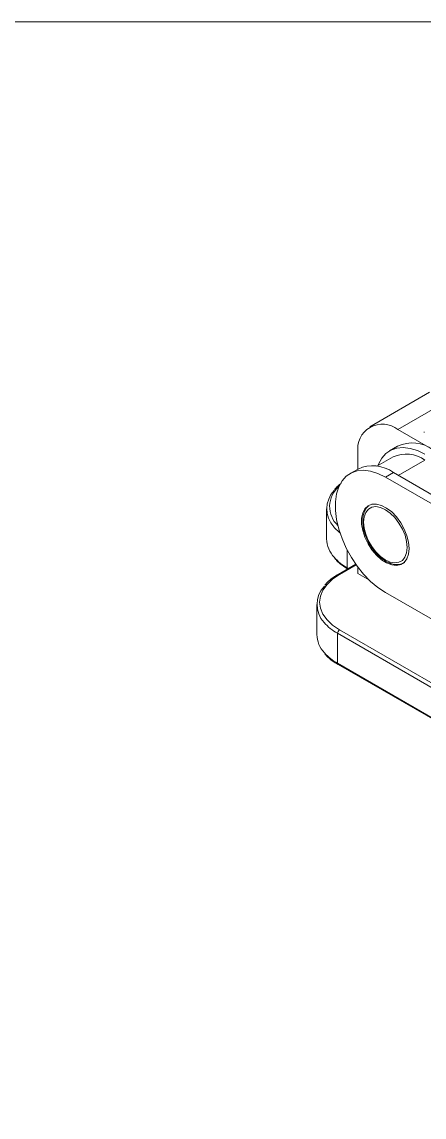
# Model space of a CAD drawing. Header units: millimetres. Extents: x 6 to 293, y 6 to 206.
# Drawn here: x 163.6 to 192, y 128 to 205.6 of the extents above; entities that cross this region are included whole.
import ezdxf

# ---------------------------------------------------------------- set-up
doc = ezdxf.new("R2010")
doc.units = ezdxf.units.MM

msp = doc.modelspace()

# ---------------------------------------------------------------- linework, layer by layer
at = {"color": 7, "linetype": 'Continuous', "lineweight": 0}
msp.add_line((5.815, 205.595), (292.815, 205.595), dxfattribs=at)
at = {"color": 7, "linetype": 'Continuous', "lineweight": 15}
for p, q in [((192.431, 179.379), (188.188, 176.93)), ((194.43, 179.181), (190.188, 176.732)), ((245.625, 144.729), (190.188, 176.732)), ((192.034, 176.558), (192.034, 176.528)), ((190.163, 175.551), (189.597, 175.224)), ((187.359, 175.099), (187.359, 173.933)), ((189.847, 174.791), (188.701, 174.13)), ((187.361, 173.933), (186.795, 173.607)), ((189.295, 173.359), (189.861, 173.686)), ((239.783, 144.214), (189.295, 173.359)), ((240.348, 144.54), (189.861, 173.686)), ((185.136, 171.108), (185.136, 168.985)), ((187.201, 167.195), (185.951, 166.474)), ((187.359, 166.978), (187.359, 166.525)), ((187.359, 166.525), (188.166, 166.059)), ((189.295, 165.194), (206.761, 155.111)), ((184.445, 164.341), (184.445, 162.218)), ((241.418, 130.256), (185.91, 162.3)), ((185.91, 162.3), (185.91, 160.177)), ((186.051, 162.545), (241.559, 130.501)), ((185.91, 160.177), (241.418, 128.133)), ((185.951, 160.086), (241.459, 128.042))]:
    msp.add_line(p, q, dxfattribs=at)
at = {"color": 8, "linetype": 'Continuous', "lineweight": 15}
for p, q in [((190.214, 173.482), (192.097, 174.569)), ((186.6, 168.19), (186.6, 166.944)), ((187.235, 167.147), (186.051, 166.464)), ((186.6, 166.944), (186.683, 166.896))]:
    msp.add_line(p, q, dxfattribs=at)
at = {"color": 7, "linetype": 'Continuous', "lineweight": 15, "flags": 128}
for points in [[(192.097, 174.977), (191.57, 175.235), (191.055, 175.397), (190.563, 175.458), (190.105, 175.417), (189.692, 175.275), (189.333, 175.035), (189.035, 174.703), (188.806, 174.286), (188.757, 174.162)], [(189.295, 173.359), (188.768, 173.618), (188.253, 173.78), (187.761, 173.841), (187.303, 173.8), (186.89, 173.658), (186.531, 173.418), (186.233, 173.086), (186.004, 172.668), (185.848, 172.175), (185.769, 171.617), (185.769, 171.007), (185.848, 170.358), (186.004, 169.685), (186.233, 169.003), (186.531, 168.327), (186.89, 167.672), (187.303, 167.053), (187.761, 166.484), (188.253, 165.977), (188.768, 165.544), (189.295, 165.194)], [(190.982, 168.303), (190.942, 168.744), (190.826, 169.211), (190.638, 169.68), (190.387, 170.131), (190.085, 170.541), (189.746, 170.893), (189.386, 171.169), (189.022, 171.356), (188.671, 171.446), (188.349, 171.435), (188.071, 171.323), (187.85, 171.115), (187.697, 170.821), (187.619, 170.455), (187.619, 170.034), (187.697, 169.577), (187.85, 169.107), (188.071, 168.644), (188.349, 168.211), (188.671, 167.828), (189.022, 167.512), (189.386, 167.279), (189.746, 167.14), (190.085, 167.1), (190.387, 167.162), (190.638, 167.323), (190.826, 167.575), (190.942, 167.907), (190.982, 168.303)], [(188.947, 167.743), (189.29, 167.499), (189.633, 167.344), (189.96, 167.286), (190.253, 167.328), (190.498, 167.467), (190.682, 167.698), (190.798, 168.007), (190.837, 168.38), (190.8, 168.798), (190.687, 169.24), (190.504, 169.684), (190.261, 170.108), (189.969, 170.49), (189.643, 170.811), (189.3, 171.055), (188.957, 171.21), (188.631, 171.268), (188.338, 171.226), (188.093, 171.086), (187.908, 170.856), (187.793, 170.546), (187.753, 170.173), (187.79, 169.755), (187.903, 169.313), (188.086, 168.869), (188.329, 168.445), (188.621, 168.064), (188.947, 167.743)], [(186.051, 166.464), (185.562, 166.133), (185.169, 165.762), (184.88, 165.361), (184.704, 164.938), (184.645, 164.504), (184.704, 164.071), (184.88, 163.648), (185.169, 163.246), (185.562, 162.876), (186.051, 162.545)]]:
    msp.add_lwpolyline(points, dxfattribs=at)
at = {"color": 8, "linetype": 'Continuous', "lineweight": 15, "flags": 128}
msp.add_lwpolyline([(186.086, 169.414), (185.681, 169.797), (185.647, 169.836)], dxfattribs=at)
at = {"color": 7, "linetype": 'Continuous', "lineweight": 15}
for centre, radius, start, end in [((189.092, 175.363), 1.753, 51.32585, 188.68488), ((191.203, 173.307), 2.473, 53.82314, 114.86643), ((190.781, 172.752), 2.243, 54.08229, 114.60728), ((188.401, 171.69), 2.473, 53.82314, 114.86643), ((187.031, 171.109), 1.88, 136.30574, 222.62108), ((187.117, 169.041), 1.982, 181.62263, 223.27772), ((186.341, 164.342), 1.88, 136.30598, 222.62098), ((186.427, 162.274), 1.982, 181.6225, 223.27788), ((186.217, 162.286), 0.307, 122.60524, 177.39484)]:
    msp.add_arc(centre, radius, start, end, dxfattribs=at)
at = {"color": 8, "linetype": 'Continuous', "lineweight": 15}
for centre, radius, start, end in [((187.202, 171.275), 1.848, 130.00529, 226.95516), ((188.286, 170.008), 3.498, 221.69779, 241.19133), ((186.709, 166.935), 0.109, 175.61422, 221.15064), ((185.993, 166.382), 0.101, 54.38311, 114.29244), ((187.581, 165.346), 3.474, 220.94448, 241.2416), ((187.595, 163.241), 3.497, 221.69568, 241.1934), ((186.009, 160.167), 0.0997, 174.06309, 234.62415)]:
    msp.add_arc(centre, radius, start, end, dxfattribs=at)
at = {"color": 7, "linetype": 'Continuous', "lineweight": 15}
for points, knots in [([(186.158, 172.904), (186.09, 172.854), (185.914, 172.726), (185.786, 172.575), (185.707, 172.483)], [0, 0, 0, 0, 0.387118, 1, 1, 1, 1]), ([(188.134, 171.33), (188.085, 171.292), (187.958, 171.192), (187.818, 170.948), (187.715, 170.623), (187.682, 170.243), (187.72, 169.824), (187.827, 169.384), (187.998, 168.943), (188.227, 168.519), (188.503, 168.129), (188.755, 167.85), (188.913, 167.712), (188.959, 167.671)], [0, 0, 0, 0, 0.0586047, 0.1527839, 0.2493928, 0.3491179, 0.450511, 0.552086, 0.6534304, 0.754621, 0.8558453, 0.9572694, 1, 1, 1, 1]), ([(185.711, 167.607), (185.752, 167.556), (185.895, 167.381), (186.205, 167.125), (186.503, 166.939), (186.642, 166.852)], [0, 0, 0, 0, 0.176478, 0.615104, 1, 1, 1, 1]), ([(188.959, 167.671), (189.019, 167.623), (189.192, 167.484), (189.491, 167.309), (189.849, 167.182), (190.193, 167.155), (190.47, 167.203), (190.604, 167.293), (190.651, 167.325)], [0, 0, 0, 0, 0.104493, 0.303401, 0.503715, 0.703163, 0.897297, 1, 1, 1, 1]), ([(185.951, 166.474), (185.865, 166.422), (185.617, 166.271), (185.289, 166.023), (185.098, 165.808), (185.017, 165.717)], [0, 0, 0, 0, 0.233139, 0.675941, 1, 1, 1, 1]), ([(185.021, 160.84), (185.062, 160.79), (185.205, 160.614), (185.515, 160.359), (185.812, 160.173), (185.951, 160.086)], [0, 0, 0, 0, 0.176478, 0.615106, 1, 1, 1, 1])]:
    msp.add_open_spline(points, degree=3, knots=knots, dxfattribs=at)

doc.saveas('drawing.dxf')
